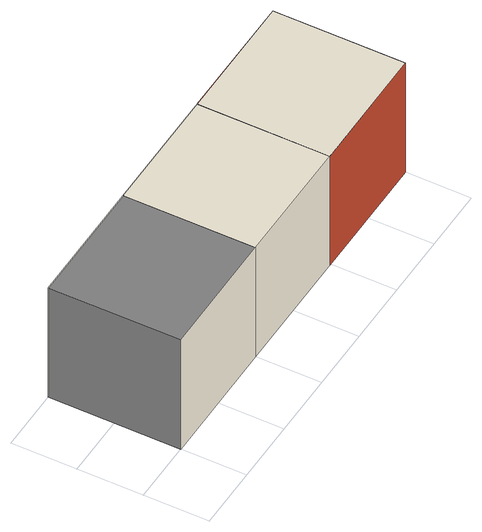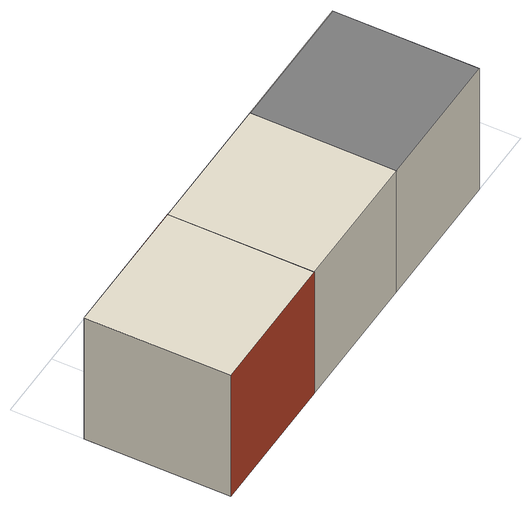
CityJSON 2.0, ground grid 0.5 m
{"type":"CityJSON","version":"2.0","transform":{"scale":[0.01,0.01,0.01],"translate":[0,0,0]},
"CityObjects":{
"object1":{"type":"GenericCityObject","geometry":[{"type":"MultiSurface","lod":"2","boundaries":[[[0,1,2,3]],[[4,5,6,7]],[[0,3,5,4]],[[3,2,6,5]],[[2,1,7,6]],[[1,0,4,7]],[[8,9,10,11]],[[12,13,14,15]],[[8,11,13,12]],[[11,10,14,13]],[[10,9,15,14]],[[9,8,12,15]],[[3,2,16,17]],[[5,18,19,6]],[[3,17,18,5]],[[17,16,19,18]],[[16,2,6,19]]],"semantics":{"surfaces":[{"type":"GroundSurface"},{"type":"WallSurface","on_footprint_edge":false},{"type":"RoofSurface"},{"type":"WallSurface","on_footprint_edge":true}],"values":[0,0,1,0,1,0,2,1,2,3,2,1,3,3,3,0,1]}}]}
},
"vertices":[
[0,0,0],[0,100,0],[100,100,0],[100,0,0],[0,0,100],[100,0,100],[100,100,100],[0,100,100],[199,0,0],[199,100,0],[300,100,0],[300,0,0],[199,0,100],[300,0,100],[300,100,100],[199,100,100],[200,100,0],[200,0,0],[200,0,100],[200,100,100]
]}
